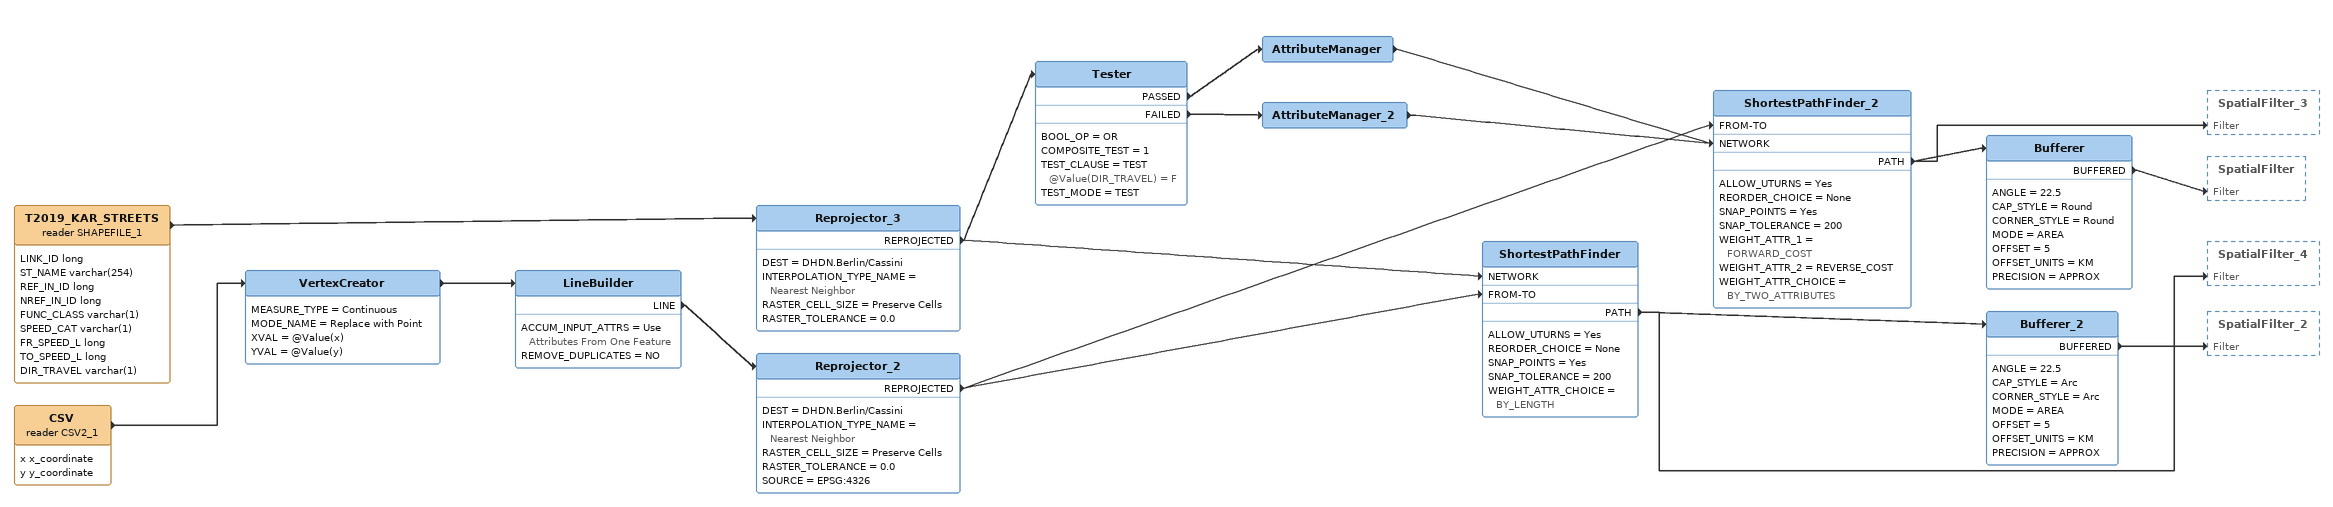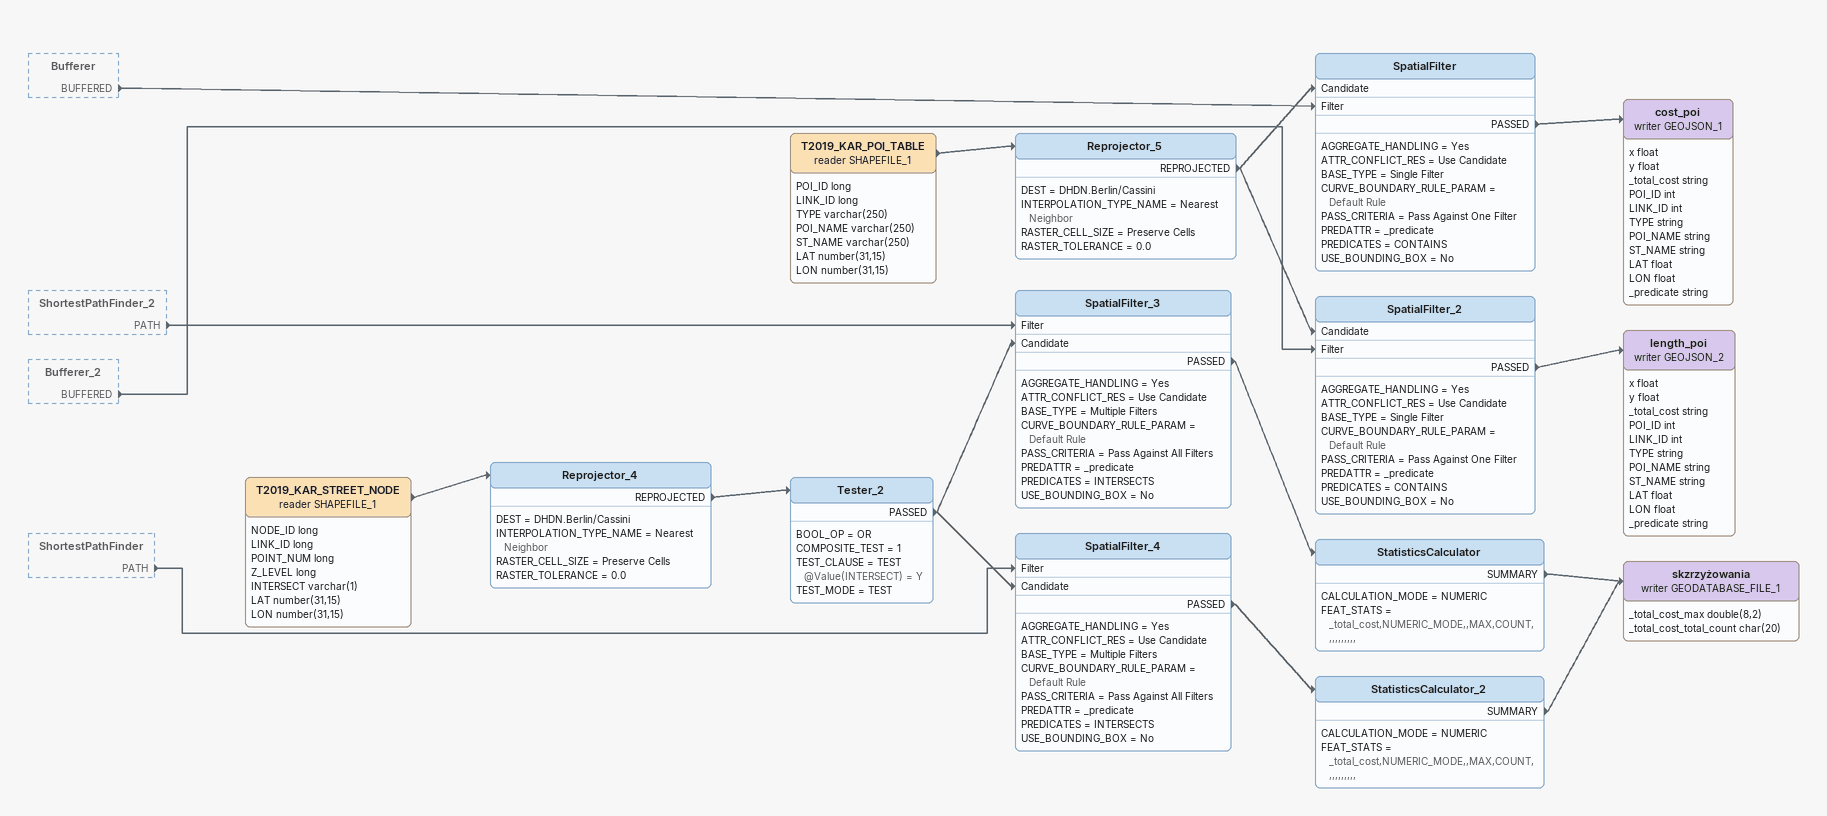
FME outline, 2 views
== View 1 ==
T2019_KAR_STREETS (reader SHAPEFILE_1)
    attributes: LINK_ID long, ST_NAME varchar(254), REF_IN_ID long, NREF_IN_ID long, FUNC_CLASS varchar(1), SPEED_CAT varchar(1), FR_SPEED_L long, TO_SPEED_L long, DIR_TRAVEL varchar(1)
    -> Reprojector_3
Reprojector_3
    DEST = DHDN.Berlin/Cassini
    INTERPOLATION_TYPE_NAME = Nearest Neighbor
    RASTER_CELL_SIZE = Preserve Cells
    RASTER_TOLERANCE = 0.0
    REPROJECTED -> ShortestPathFinder [NETWORK]
    REPROJECTED -> Tester
Tester
    BOOL_OP = OR
    COMPOSITE_TEST = 1
    TEST_CLAUSE = TEST @Value(DIR_TRAVEL) = F
    TEST_MODE = TEST
    PASSED -> AttributeManager
    FAILED -> AttributeManager_2
AttributeManager
    -> ShortestPathFinder_2 [NETWORK]
AttributeManager_2
    -> ShortestPathFinder_2 [NETWORK]
CSV (reader CSV2_1)
    attributes: x x_coordinate, y y_coordinate
    -> VertexCreator
VertexCreator
    MEASURE_TYPE = Continuous
    MODE_NAME = Replace with Point
    XVAL = @Value(x)
    YVAL = @Value(y)
    -> LineBuilder
LineBuilder
    ACCUM_INPUT_ATTRS = Use Attributes From One Feature
    REMOVE_DUPLICATES = NO
    LINE -> Reprojector_2
Reprojector_2
    DEST = DHDN.Berlin/Cassini
    INTERPOLATION_TYPE_NAME = Nearest Neighbor
    RASTER_CELL_SIZE = Preserve Cells
    RASTER_TOLERANCE = 0.0
    SOURCE = EPSG:4326
    REPROJECTED -> ShortestPathFinder [FROM-TO]
    REPROJECTED -> ShortestPathFinder_2 [FROM-TO]
ShortestPathFinder_2
    ALLOW_UTURNS = Yes
    REORDER_CHOICE = None
    SNAP_POINTS = Yes
    SNAP_TOLERANCE = 200
    WEIGHT_ATTR_1 = FORWARD_COST
    WEIGHT_ATTR_2 = REVERSE_COST
    WEIGHT_ATTR_CHOICE = BY_TWO_ATTRIBUTES
    PATH -> Bufferer
    PATH -> SpatialFilter_3 [Filter]
Bufferer
    ANGLE = 22.5
    CAP_STYLE = Round
    CORNER_STYLE = Round
    MODE = AREA
    OFFSET = 5
    OFFSET_UNITS = KM
    PRECISION = APPROX
    BUFFERED -> SpatialFilter [Filter]
ShortestPathFinder
    ALLOW_UTURNS = Yes
    REORDER_CHOICE = None
    SNAP_POINTS = Yes
    SNAP_TOLERANCE = 200
    WEIGHT_ATTR_CHOICE = BY_LENGTH
    PATH -> Bufferer_2
    PATH -> SpatialFilter_4 [Filter]
Bufferer_2
    ANGLE = 22.5
    CAP_STYLE = Arc
    CORNER_STYLE = Arc
    MODE = AREA
    OFFSET = 5
    OFFSET_UNITS = KM
    PRECISION = APPROX
    BUFFERED -> SpatialFilter_2 [Filter]

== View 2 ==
Bufferer [outside]
    BUFFERED -> SpatialFilter [Filter]
ShortestPathFinder_2 [outside]
    PATH -> SpatialFilter_3 [Filter]
Bufferer_2 [outside]
    BUFFERED -> SpatialFilter_2 [Filter]
ShortestPathFinder [outside]
    PATH -> SpatialFilter_4 [Filter]
T2019_KAR_STREET_NODE (reader SHAPEFILE_1)
    attributes: NODE_ID long, LINK_ID long, POINT_NUM long, Z_LEVEL long, INTERSECT varchar(1), LAT number(31,15), LON number(31,15)
    -> Reprojector_4
Reprojector_4
    DEST = DHDN.Berlin/Cassini
    INTERPOLATION_TYPE_NAME = Nearest Neighbor
    RASTER_CELL_SIZE = Preserve Cells
    RASTER_TOLERANCE = 0.0
    REPROJECTED -> Tester_2
Tester_2
    BOOL_OP = OR
    COMPOSITE_TEST = 1
    TEST_CLAUSE = TEST @Value(INTERSECT) = Y
    TEST_MODE = TEST
    PASSED -> SpatialFilter_3 [Candidate]
    PASSED -> SpatialFilter_4 [Candidate]
SpatialFilter_3
    AGGREGATE_HANDLING = Yes
    ATTR_CONFLICT_RES = Use Candidate
    BASE_TYPE = Multiple Filters
    CURVE_BOUNDARY_RULE_PARAM = Default Rule
    PASS_CRITERIA = Pass Against All Filters
    PREDATTR = _predicate
    PREDICATES = INTERSECTS
    USE_BOUNDING_BOX = No
    PASSED -> StatisticsCalculator
StatisticsCalculator
    CALCULATION_MODE = NUMERIC
    FEAT_STATS = _total_cost,NUMERIC_MODE,,MAX,COUNT,,,,,,,,,,
    SUMMARY -> skzrzyżowania (writer GEODATABASE_FILE_1)
SpatialFilter_4
    AGGREGATE_HANDLING = Yes
    ATTR_CONFLICT_RES = Use Candidate
    BASE_TYPE = Multiple Filters
    CURVE_BOUNDARY_RULE_PARAM = Default Rule
    PASS_CRITERIA = Pass Against All Filters
    PREDATTR = _predicate
    PREDICATES = INTERSECTS
    USE_BOUNDING_BOX = No
    PASSED -> StatisticsCalculator_2
StatisticsCalculator_2
    CALCULATION_MODE = NUMERIC
    FEAT_STATS = _total_cost,NUMERIC_MODE,,MAX,COUNT,,,,,,,,,,
    SUMMARY -> skzrzyżowania (writer GEODATABASE_FILE_1)
skzrzyżowania (writer GEODATABASE_FILE_1)
    attributes: _total_cost_max double(8,2), _total_cost_total_count char(20)
T2019_KAR_POI_TABLE (reader SHAPEFILE_1)
    attributes: POI_ID long, LINK_ID long, TYPE varchar(250), POI_NAME varchar(250), ST_NAME varchar(250), LAT number(31,15), LON number(31,15)
    -> Reprojector_5
Reprojector_5
    DEST = DHDN.Berlin/Cassini
    INTERPOLATION_TYPE_NAME = Nearest Neighbor
    RASTER_CELL_SIZE = Preserve Cells
    RASTER_TOLERANCE = 0.0
    REPROJECTED -> SpatialFilter [Candidate]
    REPROJECTED -> SpatialFilter_2 [Candidate]
SpatialFilter
    AGGREGATE_HANDLING = Yes
    ATTR_CONFLICT_RES = Use Candidate
    BASE_TYPE = Single Filter
    CURVE_BOUNDARY_RULE_PARAM = Default Rule
    PASS_CRITERIA = Pass Against One Filter
    PREDATTR = _predicate
    PREDICATES = CONTAINS
    USE_BOUNDING_BOX = No
    PASSED -> cost_poi (writer GEOJSON_1)
cost_poi (writer GEOJSON_1)
    attributes: x float, y float, _total_cost string, POI_ID int, LINK_ID int, TYPE string, POI_NAME string, ST_NAME string, LAT float, LON float, _predicate string
SpatialFilter_2
    AGGREGATE_HANDLING = Yes
    ATTR_CONFLICT_RES = Use Candidate
    BASE_TYPE = Single Filter
    CURVE_BOUNDARY_RULE_PARAM = Default Rule
    PASS_CRITERIA = Pass Against One Filter
    PREDATTR = _predicate
    PREDICATES = CONTAINS
    USE_BOUNDING_BOX = No
    PASSED -> length_poi (writer GEOJSON_2)
length_poi (writer GEOJSON_2)
    attributes: x float, y float, _total_cost string, POI_ID int, LINK_ID int, TYPE string, POI_NAME string, ST_NAME string, LAT float, LON float, _predicate string
